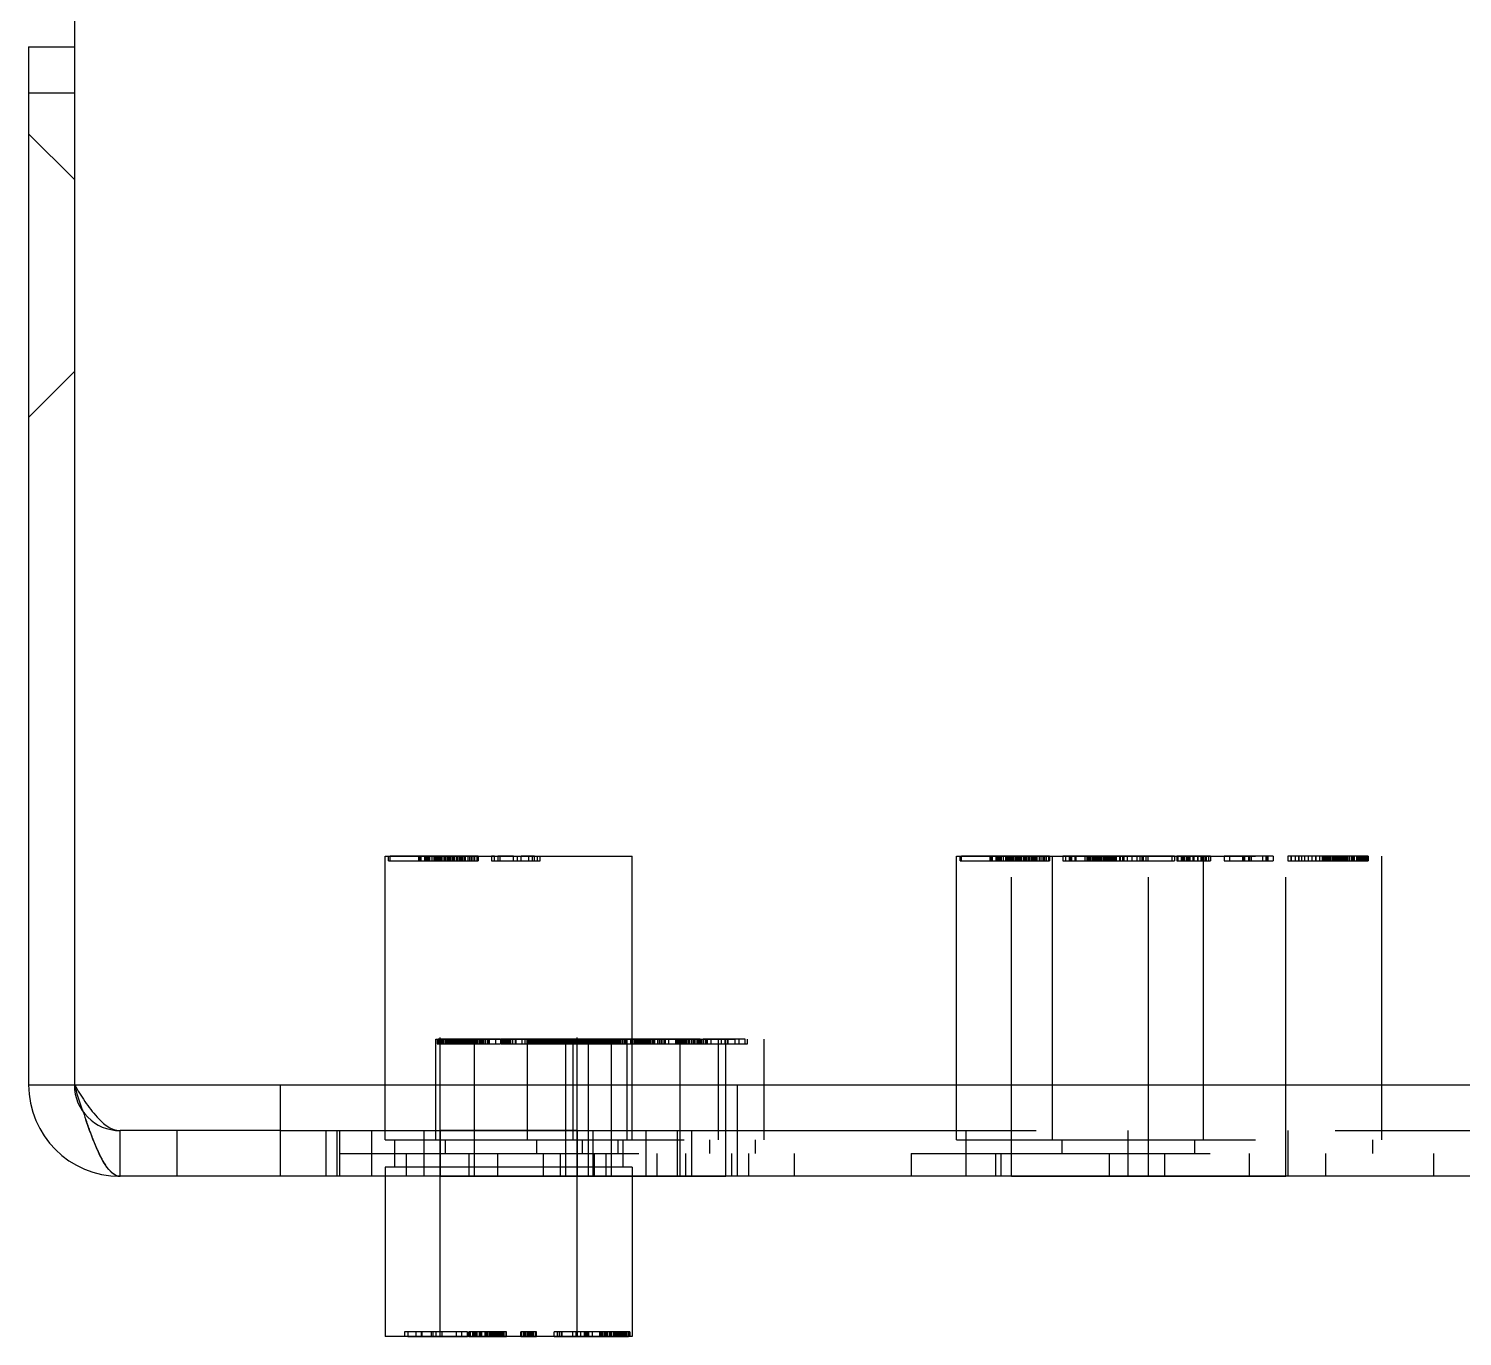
# Model space of a CAD drawing. Header units: millimetres. Extents: x 0 to 1189, y 0 to 841.
# Drawn here: x 159.9 to 191.26, y 636.25 to 664.85 of the extents above; entities that cross this region are included whole.
import ezdxf

# ---------------------------------------------------------------- set-up
doc = ezdxf.new("R2010")
doc.units = ezdxf.units.MM
doc.header["$LTSCALE"] = 65.395
doc.linetypes.add('HIDDEN', pattern=[0.2, 0.1, -0.1])
doc.layers.get('0').update_dxf_attribs({"linetype": 'CONTINUOUS'})
doc.layers.add('02___PRT_ALL_AXES', color=7, linetype='CONTINUOUS')
doc.layers.add('DEFAULT_2', color=8, linetype='HIDDEN')

msp = doc.modelspace()

# ---------------------------------------------------------------- linework, layer by layer
at = {"color": 3, "linetype": 'CONTINUOUS'}
for p, q in [((160.902, 669.749), (160.902, 641.749)), ((159.902, 664.449), (159.902, 641.749)), ((160.902, 641.749), (572.902, 641.749)), ((165.402, 641.749), (165.402, 639.749)), ((175.402, 641.749), (175.402, 639.749)), ((571.902, 639.749), (161.902, 639.749))]:
    msp.add_line(p, q, dxfattribs=at)
at = {"color": 7, "linetype": 'CONTINUOUS'}
for p, q in [((159.902, 664.449), (160.902, 664.449)), ((159.902, 663.449), (160.902, 663.449)), ((159.902, 641.749), (160.902, 641.749)), ((167.702, 640.749), (167.702, 641.749)), ((168.812, 640.749), (168.812, 641.749)), ((171.812, 640.749), (171.812, 641.749)), ((165.402, 640.749), (175.402, 640.749)), ((166.402, 640.749), (166.402, 639.749)), ((167.402, 640.749), (167.402, 639.749)), ((173.402, 640.749), (173.402, 639.749)), ((174.402, 640.749), (174.402, 639.749)), ((167.702, 639.749), (167.702, 636.249)), ((173.102, 639.749), (173.102, 636.249))]:
    msp.add_line(p, q, dxfattribs=at)
at = {"color": 3, "linetype": 'CONTINUOUS'}
for centre, radius, start, end in [((161.902, 641.749), 2, 180, 270), ((179.063, 647.146), 18.941, 198.246, 198.9834)]:
    msp.add_arc(centre, radius, start, end, dxfattribs=at)
msp.add_open_spline([(161.074, 641.215), (161.016, 641.393), (160.959, 641.571), (160.902, 641.749)], degree=3, dxfattribs=at)
for points, knots in [([(161.402, 640.335), (161.381, 640.383), (161.289, 640.597), (161.211, 640.815), (161.152, 640.984)], [0, 0, 0, 0, 0.227638, 1, 1, 1, 1]), ([(161.902, 639.749), (161.805, 639.749), (161.575, 639.95), (161.471, 640.183), (161.402, 640.335)], [0, 0, 0, 0, 0.369036, 1, 1, 1, 1])]:
    msp.add_open_spline(points, degree=3, knots=knots, dxfattribs=at)
at = {"layer": '02___PRT_ALL_AXES', "color": 8, "linetype": 'HIDDEN'}
for p, q in [((167.702, 641.749), (167.702, 646.749)), ((167.702, 646.749), (173.102, 646.749)), ((168.902, 636.249), (168.902, 646.749)), ((171.902, 636.249), (171.902, 646.749)), ((173.102, 640.549), (173.102, 646.749)), ((180.202, 640.549), (180.202, 646.749)), ((180.202, 646.749), (189.502, 646.749)), ((181.402, 639.749), (181.402, 646.749)), ((182.302, 640.549), (182.302, 646.749)), ((184.402, 639.749), (184.402, 646.749)), ((185.602, 640.549), (185.602, 646.749)), ((187.402, 639.749), (187.402, 646.749)), ((189.502, 640.549), (189.502, 646.749)), ((168.812, 641.749), (168.812, 642.749)), ((168.812, 642.749), (175.992, 642.749)), ((169.652, 639.749), (169.652, 642.749)), ((170.812, 640.549), (170.812, 642.749)), ((171.652, 639.749), (171.652, 642.749)), ((171.812, 641.749), (171.812, 642.749)), ((172.152, 639.749), (172.152, 642.749)), ((172.652, 639.749), (172.652, 642.749)), ((172.992, 640.549), (172.992, 642.749)), ((174.152, 639.749), (174.152, 642.749)), ((174.992, 640.549), (174.992, 642.749)), ((175.152, 639.749), (175.152, 642.749)), ((175.992, 640.549), (175.992, 642.749)), ((167.702, 640.549), (167.702, 640.749)), ((168.812, 640.549), (168.812, 640.749)), ((171.902, 640.749), (168.902, 640.749)), ((171.812, 640.549), (171.812, 640.749)), ((167.702, 639.949), (167.702, 639.749)), ((173.102, 639.949), (173.102, 639.749)), ((168.902, 639.749), (175.152, 639.749)), ((181.402, 639.749), (187.402, 639.749))]:
    msp.add_line(p, q, dxfattribs=at)
at = {"layer": '02___PRT_ALL_AXES', "color": 7, "linetype": 'CONTINUOUS'}
for p, q in [((167.702, 640.749), (167.702, 641.749)), ((168.812, 640.749), (168.812, 641.749)), ((171.812, 640.749), (171.812, 641.749)), ((167.702, 639.749), (167.702, 636.249)), ((173.102, 639.749), (173.102, 636.249)), ((173.102, 636.249), (167.702, 636.249))]:
    msp.add_line(p, q, dxfattribs=at)
at = {"layer": 'DEFAULT_2', "color": 8, "linetype": 'HIDDEN'}
for p, q in [((160.902, 661.549), (159.902, 662.549)), ((160.902, 657.349), (159.902, 656.349)), ((167.702, 641.749), (167.702, 646.749)), ((167.777, 646.649), (167.777, 646.749)), ((167.808, 646.649), (167.808, 646.749)), ((169.735, 646.749), (167.808, 646.749)), ((168.429, 646.749), (168.429, 646.649)), ((168.435, 646.749), (168.435, 646.649)), ((168.454, 646.749), (168.454, 646.649)), ((168.478, 646.749), (168.478, 646.649)), ((168.558, 646.749), (168.558, 646.649)), ((168.573, 646.749), (168.573, 646.649)), ((168.576, 646.749), (168.576, 646.649)), ((168.585, 646.749), (168.585, 646.649)), ((168.6, 646.749), (168.6, 646.649)), ((168.602, 646.749), (168.602, 646.649)), ((168.611, 646.749), (168.611, 646.649)), ((168.635, 646.749), (168.635, 646.649)), ((168.644, 646.749), (168.644, 646.649)), ((168.646, 646.749), (168.646, 646.649)), ((168.661, 646.749), (168.661, 646.649)), ((168.67, 646.749), (168.67, 646.649)), ((168.673, 646.749), (168.673, 646.649)), ((168.722, 646.749), (168.722, 646.649)), ((168.768, 646.749), (168.768, 646.649)), ((168.792, 646.749), (168.792, 646.649)), ((168.795, 646.749), (168.795, 646.649)), ((168.798, 646.749), (168.798, 646.649)), ((168.81, 646.749), (168.81, 646.649)), ((168.811, 646.749), (168.811, 646.649)), ((168.817, 646.749), (168.817, 646.649)), ((168.825, 646.749), (168.825, 646.649)), ((168.829, 646.749), (168.829, 646.649)), ((168.854, 646.749), (168.854, 646.649)), ((168.879, 646.749), (168.879, 646.649)), ((168.895, 646.749), (168.895, 646.649)), ((168.899, 646.749), (168.899, 646.649)), ((168.909, 646.749), (168.909, 646.649)), ((168.916, 646.749), (168.916, 646.649)), ((168.934, 646.749), (168.934, 646.649)), ((168.935, 646.649), (168.935, 646.749)), ((168.943, 646.749), (168.943, 646.649)), ((168.984, 646.749), (168.984, 646.649)), ((169.012, 646.749), (169.012, 646.649)), ((169.023, 646.749), (169.023, 646.649)), ((169.054, 646.749), (169.054, 646.649)), ((169.057, 646.749), (169.057, 646.649)), ((169.08, 646.749), (169.08, 646.649)), ((169.088, 646.649), (169.088, 646.749)), ((169.095, 646.749), (169.095, 646.649)), ((169.098, 646.749), (169.098, 646.649)), ((169.102, 646.749), (169.102, 646.649)), ((169.119, 646.749), (169.119, 646.649)), ((169.161, 646.749), (169.161, 646.649)), ((169.164, 646.749), (169.164, 646.649)), ((169.165, 646.749), (169.165, 646.649)), ((169.169, 646.749), (169.169, 646.649)), ((169.175, 646.749), (169.175, 646.649)), ((169.191, 646.749), (169.191, 646.649)), ((169.216, 646.749), (169.216, 646.649)), ((169.219, 646.749), (169.219, 646.649)), ((169.258, 646.749), (169.258, 646.649)), ((169.26, 646.749), (169.26, 646.649)), ((169.26, 646.749), (169.26, 646.649)), ((169.266, 646.749), (169.266, 646.649)), ((169.279, 646.749), (169.279, 646.649)), ((169.288, 646.749), (169.288, 646.649)), ((169.324, 646.749), (169.324, 646.649)), ((169.332, 646.749), (169.332, 646.649)), ((169.333, 646.749), (169.333, 646.649)), ((169.335, 646.749), (169.335, 646.649)), ((169.364, 646.749), (169.364, 646.649)), ((169.372, 646.749), (169.372, 646.649)), ((169.402, 646.749), (169.402, 646.649)), ((169.436, 646.749), (169.436, 646.649)), ((169.453, 646.749), (169.453, 646.649)), ((169.507, 646.749), (169.507, 646.649)), ((169.508, 646.749), (169.508, 646.649)), ((169.544, 646.749), (169.544, 646.649)), ((169.585, 646.749), (169.585, 646.649)), ((169.617, 646.749), (169.617, 646.649)), ((169.62, 646.749), (169.62, 646.649)), ((169.658, 646.749), (169.658, 646.649)), ((169.708, 646.749), (169.708, 646.649)), ((169.709, 646.749), (169.709, 646.649)), ((169.735, 646.749), (169.735, 646.649)), ((170.025, 646.749), (170.025, 646.649)), ((170.093, 646.749), (170.025, 646.749)), ((170.093, 646.649), (170.093, 646.749)), ((170.165, 646.749), (170.165, 646.649)), ((170.511, 646.749), (170.165, 646.749)), ((170.212, 646.749), (170.212, 646.649)), ((170.219, 646.649), (170.219, 646.749)), ((170.511, 646.649), (170.511, 646.749)), ((170.587, 646.749), (170.587, 646.649)), ((170.678, 646.649), (170.678, 646.749)), ((170.967, 646.749), (170.678, 646.749)), ((170.835, 646.749), (170.835, 646.649)), ((170.913, 646.749), (170.913, 646.649)), ((170.967, 646.649), (170.967, 646.749)), ((171.022, 646.749), (171.022, 646.649)), ((171.09, 646.649), (171.09, 646.749)), ((173.102, 640.549), (173.102, 646.749)), ((180.202, 640.549), (180.202, 646.749)), ((180.277, 646.649), (180.277, 646.749)), ((180.308, 646.649), (180.308, 646.749)), ((182.235, 646.749), (180.308, 646.749)), ((180.929, 646.749), (180.929, 646.649)), ((180.935, 646.749), (180.935, 646.649)), ((180.954, 646.749), (180.954, 646.649)), ((180.978, 646.749), (180.978, 646.649)), ((181.058, 646.749), (181.058, 646.649)), ((181.073, 646.749), (181.073, 646.649)), ((181.076, 646.749), (181.076, 646.649)), ((181.085, 646.749), (181.085, 646.649)), ((181.1, 646.749), (181.1, 646.649)), ((181.102, 646.749), (181.102, 646.649)), ((181.111, 646.749), (181.111, 646.649)), ((181.135, 646.749), (181.135, 646.649)), ((181.144, 646.749), (181.144, 646.649)), ((181.146, 646.749), (181.146, 646.649)), ((181.161, 646.749), (181.161, 646.649)), ((181.17, 646.749), (181.17, 646.649)), ((181.173, 646.749), (181.173, 646.649)), ((181.222, 646.749), (181.222, 646.649)), ((181.268, 646.749), (181.268, 646.649)), ((181.292, 646.749), (181.292, 646.649)), ((181.295, 646.749), (181.295, 646.649)), ((181.298, 646.749), (181.298, 646.649)), ((181.31, 646.749), (181.31, 646.649)), ((181.311, 646.749), (181.311, 646.649)), ((181.317, 646.749), (181.317, 646.649)), ((181.325, 646.749), (181.325, 646.649)), ((181.329, 646.749), (181.329, 646.649)), ((181.354, 646.749), (181.354, 646.649)), ((181.379, 646.749), (181.379, 646.649)), ((181.395, 646.749), (181.395, 646.649)), ((181.399, 646.749), (181.399, 646.649)), ((181.409, 646.749), (181.409, 646.649)), ((181.416, 646.749), (181.416, 646.649)), ((181.434, 646.749), (181.434, 646.649)), ((181.435, 646.649), (181.435, 646.749)), ((181.443, 646.749), (181.443, 646.649)), ((181.484, 646.749), (181.484, 646.649)), ((181.512, 646.749), (181.512, 646.649)), ((181.523, 646.749), (181.523, 646.649)), ((181.554, 646.749), (181.554, 646.649)), ((181.557, 646.749), (181.557, 646.649)), ((181.58, 646.749), (181.58, 646.649)), ((181.588, 646.649), (181.588, 646.749)), ((181.595, 646.749), (181.595, 646.649)), ((181.598, 646.749), (181.598, 646.649)), ((181.602, 646.749), (181.602, 646.649)), ((181.619, 646.749), (181.619, 646.649)), ((181.661, 646.749), (181.661, 646.649)), ((181.664, 646.749), (181.664, 646.649)), ((181.665, 646.749), (181.665, 646.649)), ((181.669, 646.749), (181.669, 646.649)), ((181.675, 646.749), (181.675, 646.649)), ((181.691, 646.749), (181.691, 646.649)), ((181.716, 646.749), (181.716, 646.649)), ((181.719, 646.749), (181.719, 646.649)), ((181.758, 646.749), (181.758, 646.649)), ((181.76, 646.749), (181.76, 646.649)), ((181.76, 646.749), (181.76, 646.649)), ((181.766, 646.749), (181.766, 646.649)), ((181.779, 646.749), (181.779, 646.649)), ((181.788, 646.749), (181.788, 646.649)), ((181.824, 646.749), (181.824, 646.649)), ((181.832, 646.749), (181.832, 646.649)), ((181.833, 646.749), (181.833, 646.649)), ((181.835, 646.749), (181.835, 646.649)), ((181.864, 646.749), (181.864, 646.649)), ((181.872, 646.749), (181.872, 646.649)), ((181.902, 646.749), (181.902, 646.649)), ((181.936, 646.749), (181.936, 646.649)), ((181.953, 646.749), (181.953, 646.649)), ((182.007, 646.749), (182.007, 646.649)), ((182.008, 646.749), (182.008, 646.649)), ((182.044, 646.749), (182.044, 646.649)), ((182.085, 646.749), (182.085, 646.649)), ((182.117, 646.749), (182.117, 646.649)), ((182.12, 646.749), (182.12, 646.649)), ((182.158, 646.749), (182.158, 646.649)), ((182.208, 646.749), (182.208, 646.649)), ((182.209, 646.749), (182.209, 646.649)), ((182.235, 646.749), (182.235, 646.649)), ((182.302, 640.549), (182.302, 646.749)), ((182.525, 646.749), (182.525, 646.649)), ((184.967, 646.749), (182.525, 646.749)), ((182.585, 646.749), (182.585, 646.649)), ((182.593, 646.649), (182.593, 646.749)), ((182.665, 646.749), (182.665, 646.649)), ((182.69, 646.749), (182.69, 646.649)), ((182.707, 646.749), (182.707, 646.649)), ((182.712, 646.749), (182.712, 646.649)), ((182.719, 646.649), (182.719, 646.749)), ((182.785, 646.749), (182.785, 646.649)), ((182.812, 646.749), (182.812, 646.649)), ((183.011, 646.649), (183.011, 646.749)), ((183.046, 646.749), (183.046, 646.649)), ((183.056, 646.749), (183.056, 646.649)), ((183.072, 646.749), (183.072, 646.649)), ((183.087, 646.749), (183.087, 646.649)), ((183.096, 646.749), (183.096, 646.649)), ((183.12, 646.749), (183.12, 646.649)), ((183.162, 646.749), (183.162, 646.649)), ((183.175, 646.749), (183.175, 646.649)), ((183.176, 646.749), (183.176, 646.649)), ((183.178, 646.649), (183.178, 646.749)), ((183.198, 646.749), (183.198, 646.649)), ((183.203, 646.749), (183.203, 646.649)), ((183.207, 646.749), (183.207, 646.649)), ((183.218, 646.749), (183.218, 646.649)), ((183.242, 646.749), (183.242, 646.649)), ((183.266, 646.749), (183.266, 646.649)), ((183.299, 646.749), (183.299, 646.649)), ((183.319, 646.749), (183.319, 646.649)), ((183.335, 646.749), (183.335, 646.649)), ((183.341, 646.749), (183.341, 646.649)), ((183.361, 646.749), (183.361, 646.649)), ((183.37, 646.749), (183.37, 646.649)), ((183.408, 646.749), (183.408, 646.649)), ((183.413, 646.749), (183.413, 646.649)), ((183.428, 646.749), (183.428, 646.649)), ((183.431, 646.749), (183.431, 646.649)), ((183.442, 646.749), (183.442, 646.649)), ((183.459, 646.749), (183.459, 646.649)), ((183.465, 646.749), (183.465, 646.649)), ((183.467, 646.649), (183.467, 646.749)), ((183.483, 646.749), (183.483, 646.649)), ((183.499, 646.749), (183.499, 646.649)), ((183.521, 646.749), (183.521, 646.649)), ((183.522, 646.749), (183.522, 646.649)), ((183.526, 646.749), (183.526, 646.649)), ((183.53, 646.749), (183.53, 646.649)), ((183.533, 646.749), (183.533, 646.649)), ((183.534, 646.749), (183.534, 646.649)), ((183.54, 646.749), (183.54, 646.649)), ((183.565, 646.749), (183.565, 646.649)), ((183.581, 646.749), (183.581, 646.649)), ((183.59, 646.649), (183.59, 646.749)), ((183.61, 646.749), (183.61, 646.649)), ((183.616, 646.749), (183.616, 646.649)), ((183.623, 646.749), (183.623, 646.649)), ((183.636, 646.749), (183.636, 646.649)), ((183.639, 646.749), (183.639, 646.649)), ((183.659, 646.749), (183.659, 646.649)), ((183.692, 646.749), (183.692, 646.649)), ((183.762, 646.749), (183.762, 646.649)), ((183.776, 646.749), (183.776, 646.649)), ((183.826, 646.749), (183.826, 646.649)), ((183.857, 646.749), (183.857, 646.649)), ((183.932, 646.749), (183.932, 646.649)), ((184.031, 646.749), (184.031, 646.649)), ((184.144, 646.749), (184.144, 646.649)), ((184.206, 646.749), (184.206, 646.649)), ((184.249, 646.749), (184.249, 646.649)), ((184.28, 646.749), (184.28, 646.649)), ((184.338, 646.749), (184.338, 646.649)), ((184.385, 646.749), (184.385, 646.649)), ((184.91, 646.749), (184.91, 646.649)), ((184.967, 646.749), (184.967, 646.649)), ((185.015, 646.749), (185.015, 646.649)), ((185.754, 646.749), (185.015, 646.749)), ((185.017, 646.749), (185.017, 646.649)), ((185.043, 646.749), (185.043, 646.649)), ((185.11, 646.749), (185.11, 646.649)), ((185.131, 646.749), (185.131, 646.649)), ((185.138, 646.749), (185.138, 646.649)), ((185.144, 646.749), (185.144, 646.649)), ((185.174, 646.749), (185.174, 646.649)), ((185.185, 646.749), (185.185, 646.649)), ((185.228, 646.749), (185.228, 646.649)), ((185.254, 646.749), (185.254, 646.649)), ((185.284, 646.749), (185.284, 646.649)), ((185.306, 646.749), (185.306, 646.649)), ((185.366, 646.749), (185.366, 646.649)), ((185.388, 646.749), (185.388, 646.649)), ((185.472, 646.749), (185.472, 646.649)), ((185.474, 646.749), (185.474, 646.649)), ((185.543, 646.749), (185.543, 646.649)), ((185.562, 646.749), (185.562, 646.649)), ((185.595, 646.749), (185.595, 646.649)), ((185.602, 640.549), (185.602, 646.749)), ((185.631, 646.749), (185.631, 646.649)), ((185.659, 646.749), (185.659, 646.649)), ((185.714, 646.749), (185.714, 646.649)), ((185.754, 646.749), (185.754, 646.649)), ((186.05, 646.749), (186.05, 646.649)), ((187.125, 646.749), (186.05, 646.749)), ((186.171, 646.749), (186.171, 646.649)), ((186.451, 646.749), (186.451, 646.649)), ((186.484, 646.749), (186.484, 646.649)), ((186.5, 646.749), (186.5, 646.649)), ((186.584, 646.749), (186.584, 646.649)), ((186.611, 646.749), (186.611, 646.649)), ((186.644, 646.749), (186.644, 646.649)), ((186.892, 646.749), (186.892, 646.649)), ((186.965, 646.749), (186.965, 646.649)), ((186.981, 646.749), (186.981, 646.649)), ((187.012, 646.749), (187.012, 646.649)), ((187.125, 646.749), (187.125, 646.649)), ((187.449, 646.749), (187.449, 646.649)), ((189.203, 646.749), (187.449, 646.749)), ((187.511, 646.749), (187.511, 646.649)), ((187.52, 646.749), (187.52, 646.649)), ((187.606, 646.749), (187.606, 646.649)), ((187.68, 646.749), (187.68, 646.649)), ((187.686, 646.749), (187.686, 646.649)), ((187.748, 646.749), (187.748, 646.649)), ((187.813, 646.749), (187.813, 646.649)), ((187.888, 646.749), (187.888, 646.649)), ((187.969, 646.749), (187.969, 646.649)), ((188.054, 646.749), (188.054, 646.649)), ((188.058, 646.749), (188.058, 646.649)), ((188.137, 646.749), (188.137, 646.649)), ((188.199, 646.749), (188.199, 646.649)), ((188.201, 646.749), (188.201, 646.649)), ((188.211, 646.749), (188.211, 646.649)), ((188.214, 646.749), (188.214, 646.649)), ((188.229, 646.749), (188.229, 646.649)), ((188.253, 646.749), (188.253, 646.649)), ((188.275, 646.749), (188.275, 646.649)), ((188.304, 646.749), (188.304, 646.649)), ((188.308, 646.749), (188.308, 646.649)), ((188.321, 646.749), (188.321, 646.649)), ((188.334, 646.749), (188.334, 646.649)), ((188.334, 646.749), (188.334, 646.649)), ((188.341, 646.749), (188.341, 646.649)), ((188.345, 646.749), (188.345, 646.649)), ((188.355, 646.749), (188.355, 646.649)), ((188.357, 646.749), (188.357, 646.649)), ((188.358, 646.749), (188.358, 646.649)), ((188.361, 646.749), (188.361, 646.649)), ((188.363, 646.749), (188.363, 646.649)), ((188.379, 646.749), (188.379, 646.649)), ((188.418, 646.749), (188.418, 646.649)), ((188.423, 646.749), (188.423, 646.649)), ((188.431, 646.749), (188.431, 646.649)), ((188.445, 646.749), (188.445, 646.649)), ((188.449, 646.749), (188.449, 646.649)), ((188.458, 646.749), (188.458, 646.649)), ((188.461, 646.749), (188.461, 646.649)), ((188.465, 646.749), (188.465, 646.649)), ((188.481, 646.749), (188.481, 646.649)), ((188.495, 646.749), (188.495, 646.649)), ((188.521, 646.749), (188.521, 646.649)), ((188.535, 646.749), (188.535, 646.649)), ((188.547, 646.749), (188.547, 646.649)), ((188.552, 646.749), (188.552, 646.649)), ((188.561, 646.749), (188.561, 646.649)), ((188.571, 646.749), (188.571, 646.649)), ((188.575, 646.749), (188.575, 646.649)), ((188.597, 646.749), (188.597, 646.649)), ((188.597, 646.749), (188.597, 646.649)), ((188.612, 646.749), (188.612, 646.649)), ((188.624, 646.749), (188.624, 646.649)), ((188.645, 646.749), (188.645, 646.649)), ((188.646, 646.749), (188.646, 646.649)), ((188.648, 646.749), (188.648, 646.649)), ((188.68, 646.749), (188.68, 646.649)), ((188.698, 646.749), (188.698, 646.649)), ((188.7, 646.749), (188.7, 646.649)), ((188.711, 646.749), (188.711, 646.649)), ((188.715, 646.749), (188.715, 646.649)), ((188.718, 646.749), (188.718, 646.649)), ((188.73, 646.749), (188.73, 646.649)), ((188.731, 646.749), (188.731, 646.649)), ((188.733, 646.749), (188.733, 646.649)), ((188.745, 646.749), (188.745, 646.649)), ((188.78, 646.749), (188.78, 646.649)), ((188.781, 646.749), (188.781, 646.649)), ((188.785, 646.749), (188.785, 646.649)), ((188.832, 646.749), (188.832, 646.649)), ((188.864, 646.749), (188.864, 646.649)), ((188.868, 646.749), (188.868, 646.649)), ((188.897, 646.749), (188.897, 646.649)), ((188.949, 646.749), (188.949, 646.649)), ((188.953, 646.749), (188.953, 646.649)), ((188.963, 646.749), (188.963, 646.649)), ((188.977, 646.749), (188.977, 646.649)), ((188.982, 646.749), (188.982, 646.649)), ((188.997, 646.749), (188.997, 646.649)), ((189.013, 646.749), (189.013, 646.649)), ((189.019, 646.749), (189.019, 646.649)), ((189.041, 646.749), (189.041, 646.649)), ((189.044, 646.749), (189.044, 646.649)), ((189.059, 646.749), (189.059, 646.649)), ((189.064, 646.749), (189.064, 646.649)), ((189.079, 646.749), (189.079, 646.649)), ((189.079, 646.749), (189.079, 646.649)), ((189.09, 646.749), (189.09, 646.649)), ((189.095, 646.749), (189.095, 646.649)), ((189.106, 646.749), (189.106, 646.649)), ((189.124, 646.749), (189.124, 646.649)), ((189.129, 646.749), (189.129, 646.649)), ((189.146, 646.749), (189.146, 646.649)), ((189.17, 646.749), (189.17, 646.649)), ((189.185, 646.749), (189.185, 646.649)), ((189.195, 646.749), (189.195, 646.649)), ((189.203, 646.749), (189.203, 646.649)), ((189.502, 640.549), (189.502, 646.749)), ((167.777, 646.649), (169.735, 646.649)), ((170.025, 646.649), (171.09, 646.649)), ((180.277, 646.649), (182.235, 646.649)), ((182.525, 646.649), (184.967, 646.649)), ((185.015, 646.649), (185.754, 646.649)), ((186.05, 646.649), (187.125, 646.649)), ((187.449, 646.649), (189.203, 646.649)), ((168.812, 641.749), (168.812, 642.749)), ((168.839, 642.749), (168.839, 642.649)), ((168.839, 642.649), (170.22, 642.649)), ((168.842, 642.749), (168.842, 642.649)), ((168.86, 642.749), (168.86, 642.649)), ((168.862, 642.649), (168.862, 642.749)), ((170.22, 642.749), (168.862, 642.749)), ((168.881, 642.749), (168.881, 642.649)), ((168.886, 642.749), (168.886, 642.649)), ((168.914, 642.749), (168.914, 642.649)), ((168.915, 642.749), (168.915, 642.649)), ((168.92, 642.749), (168.92, 642.649)), ((168.924, 642.749), (168.924, 642.649)), ((168.926, 642.749), (168.926, 642.649)), ((168.931, 642.749), (168.931, 642.649)), ((168.948, 642.749), (168.948, 642.649)), ((168.959, 642.749), (168.959, 642.649)), ((168.961, 642.749), (168.961, 642.649)), ((168.964, 642.749), (168.964, 642.649)), ((168.975, 642.749), (168.975, 642.649)), ((168.979, 642.749), (168.979, 642.649)), ((169.013, 642.749), (169.013, 642.649)), ((169.014, 642.749), (169.014, 642.649)), ((169.02, 642.749), (169.02, 642.649)), ((169.033, 642.749), (169.033, 642.649)), ((169.046, 642.749), (169.046, 642.649)), ((169.06, 642.749), (169.06, 642.649)), ((169.081, 642.749), (169.081, 642.649)), ((169.097, 642.749), (169.097, 642.649)), ((169.13, 642.749), (169.13, 642.649)), ((169.135, 642.749), (169.135, 642.649)), ((169.166, 642.749), (169.166, 642.649)), ((169.173, 642.749), (169.173, 642.649)), ((169.177, 642.749), (169.177, 642.649)), ((169.206, 642.749), (169.206, 642.649)), ((169.224, 642.749), (169.224, 642.649)), ((169.235, 642.749), (169.235, 642.649)), ((169.237, 642.749), (169.237, 642.649)), ((169.244, 642.749), (169.244, 642.649)), ((169.261, 642.749), (169.261, 642.649)), ((169.277, 642.749), (169.277, 642.649)), ((169.282, 642.749), (169.282, 642.649)), ((169.288, 642.749), (169.288, 642.649)), ((169.3, 642.749), (169.3, 642.649)), ((169.302, 642.749), (169.302, 642.649)), ((169.314, 642.749), (169.314, 642.649)), ((169.329, 642.749), (169.329, 642.649)), ((169.343, 642.749), (169.343, 642.649)), ((169.365, 642.749), (169.365, 642.649)), ((169.378, 642.749), (169.378, 642.649)), ((169.385, 642.749), (169.385, 642.649)), ((169.391, 642.749), (169.391, 642.649)), ((169.392, 642.749), (169.392, 642.649)), ((169.403, 642.749), (169.403, 642.649)), ((169.409, 642.749), (169.409, 642.649)), ((169.418, 642.749), (169.418, 642.649)), ((169.423, 642.749), (169.423, 642.649)), ((169.429, 642.749), (169.429, 642.649)), ((169.43, 642.749), (169.43, 642.649)), ((169.436, 642.749), (169.436, 642.649)), ((169.444, 642.749), (169.444, 642.649)), ((169.447, 642.749), (169.447, 642.649)), ((169.457, 642.749), (169.457, 642.649)), ((169.458, 642.749), (169.458, 642.649)), ((169.46, 642.749), (169.46, 642.649)), ((169.464, 642.749), (169.464, 642.649)), ((169.468, 642.749), (169.468, 642.649)), ((169.469, 642.749), (169.469, 642.649)), ((169.478, 642.749), (169.478, 642.649)), ((169.492, 642.749), (169.492, 642.649)), ((169.493, 642.749), (169.493, 642.649)), ((169.5, 642.749), (169.5, 642.649)), ((169.519, 642.749), (169.519, 642.649)), ((169.526, 642.749), (169.526, 642.649)), ((169.531, 642.749), (169.531, 642.649)), ((169.534, 642.749), (169.534, 642.649)), ((169.534, 642.749), (169.534, 642.649)), ((169.536, 642.749), (169.536, 642.649)), ((169.537, 642.649), (169.537, 642.749)), ((169.539, 642.749), (169.539, 642.649)), ((169.54, 642.749), (169.54, 642.649)), ((169.542, 642.749), (169.542, 642.649)), ((169.544, 642.749), (169.544, 642.649)), ((169.545, 642.749), (169.545, 642.649)), ((169.551, 642.749), (169.551, 642.649)), ((169.559, 642.749), (169.559, 642.649)), ((169.578, 642.749), (169.578, 642.649)), ((169.586, 642.749), (169.586, 642.649)), ((169.601, 642.749), (169.601, 642.649)), ((169.609, 642.649), (169.609, 642.749)), ((169.618, 642.749), (169.618, 642.649)), ((169.654, 642.749), (169.654, 642.649)), ((169.669, 642.749), (169.669, 642.649)), ((169.672, 642.749), (169.672, 642.649)), ((169.673, 642.749), (169.673, 642.649)), ((169.708, 642.749), (169.708, 642.649)), ((169.721, 642.749), (169.721, 642.649)), ((169.757, 642.749), (169.757, 642.649)), ((169.757, 642.749), (169.757, 642.649)), ((169.761, 642.749), (169.761, 642.649)), ((169.776, 642.749), (169.776, 642.649)), ((169.791, 642.749), (169.791, 642.649)), ((169.821, 642.749), (169.821, 642.649)), ((169.823, 642.749), (169.823, 642.649)), ((169.828, 642.749), (169.828, 642.649)), ((169.838, 642.749), (169.838, 642.649)), ((169.843, 642.749), (169.843, 642.649)), ((169.879, 642.749), (169.879, 642.649)), ((169.889, 642.749), (169.889, 642.649)), ((169.891, 642.749), (169.891, 642.649)), ((169.895, 642.749), (169.895, 642.649)), ((169.937, 642.749), (169.937, 642.649)), ((169.965, 642.749), (169.965, 642.649)), ((169.974, 642.749), (169.974, 642.649)), ((170.117, 642.749), (170.117, 642.649)), ((170.22, 642.749), (170.22, 642.649)), ((170.235, 642.749), (170.235, 642.649)), ((174.591, 642.749), (170.235, 642.749)), ((170.235, 642.649), (175.625, 642.649)), ((170.236, 642.749), (170.236, 642.649)), ((170.252, 642.749), (170.252, 642.649)), ((170.282, 642.749), (170.282, 642.649)), ((170.297, 642.749), (170.297, 642.649)), ((170.312, 642.749), (170.312, 642.649)), ((170.322, 642.749), (170.322, 642.649)), ((170.324, 642.749), (170.324, 642.649)), ((170.343, 642.749), (170.343, 642.649)), ((170.347, 642.749), (170.347, 642.649)), ((170.353, 642.749), (170.353, 642.649)), ((170.368, 642.749), (170.368, 642.649)), ((170.38, 642.749), (170.38, 642.649)), ((170.394, 642.749), (170.394, 642.649)), ((170.411, 642.649), (170.411, 642.749)), ((170.422, 642.749), (170.422, 642.649)), ((170.432, 642.749), (170.432, 642.649)), ((170.434, 642.749), (170.434, 642.649)), ((170.481, 642.749), (170.481, 642.649)), ((170.485, 642.749), (170.485, 642.649)), ((170.541, 642.749), (170.541, 642.649)), ((170.56, 642.749), (170.56, 642.649)), ((170.691, 642.749), (170.691, 642.649)), ((170.763, 642.649), (170.763, 642.749)), ((170.798, 642.749), (170.798, 642.649)), ((170.812, 640.549), (170.812, 642.749)), ((170.839, 642.749), (170.839, 642.649)), ((170.842, 642.749), (170.842, 642.649)), ((170.86, 642.749), (170.86, 642.649)), ((170.862, 642.649), (170.862, 642.749)), ((170.881, 642.749), (170.881, 642.649)), ((170.886, 642.749), (170.886, 642.649)), ((170.902, 642.749), (170.902, 642.649)), ((170.914, 642.749), (170.914, 642.649)), ((170.915, 642.749), (170.915, 642.649)), ((170.92, 642.749), (170.92, 642.649)), ((170.924, 642.749), (170.924, 642.649)), ((170.926, 642.749), (170.926, 642.649)), ((170.931, 642.749), (170.931, 642.649)), ((170.948, 642.749), (170.948, 642.649)), ((170.959, 642.749), (170.959, 642.649)), ((170.961, 642.749), (170.961, 642.649)), ((170.964, 642.749), (170.964, 642.649)), ((170.975, 642.749), (170.975, 642.649)), ((170.979, 642.749), (170.979, 642.649)), ((171.013, 642.749), (171.013, 642.649)), ((171.014, 642.749), (171.014, 642.649)), ((171.02, 642.749), (171.02, 642.649)), ((171.033, 642.749), (171.033, 642.649)), ((171.046, 642.749), (171.046, 642.649)), ((171.06, 642.749), (171.06, 642.649)), ((171.07, 642.749), (171.07, 642.649)), ((171.073, 642.749), (171.073, 642.649)), ((171.081, 642.749), (171.081, 642.649)), ((171.097, 642.749), (171.097, 642.649)), ((171.11, 642.749), (171.11, 642.649)), ((171.111, 642.749), (171.111, 642.649)), ((171.13, 642.749), (171.13, 642.649)), ((171.135, 642.749), (171.135, 642.649)), ((171.151, 642.749), (171.151, 642.649)), ((171.157, 642.749), (171.157, 642.649)), ((171.158, 642.749), (171.158, 642.649)), ((171.165, 642.749), (171.165, 642.649)), ((171.166, 642.749), (171.166, 642.649)), ((171.173, 642.749), (171.173, 642.649)), ((171.173, 642.749), (171.173, 642.649)), ((171.177, 642.749), (171.177, 642.649)), ((171.198, 642.749), (171.198, 642.649)), ((171.206, 642.749), (171.206, 642.649)), ((171.207, 642.749), (171.207, 642.649)), ((171.209, 642.749), (171.209, 642.649)), ((171.214, 642.649), (171.214, 642.749)), ((171.224, 642.749), (171.224, 642.649)), ((171.235, 642.749), (171.235, 642.649)), ((171.237, 642.749), (171.237, 642.649)), ((171.239, 642.749), (171.239, 642.649)), ((171.244, 642.749), (171.244, 642.649)), ((171.261, 642.749), (171.261, 642.649)), ((171.273, 642.749), (171.273, 642.649)), ((171.277, 642.749), (171.277, 642.649)), ((171.282, 642.749), (171.282, 642.649)), ((171.288, 642.749), (171.288, 642.649)), ((171.295, 642.749), (171.295, 642.649)), ((171.3, 642.749), (171.3, 642.649)), ((171.302, 642.749), (171.302, 642.649)), ((171.314, 642.749), (171.314, 642.649)), ((171.329, 642.749), (171.329, 642.649)), ((171.329, 642.749), (171.329, 642.649)), ((171.343, 642.749), (171.343, 642.649)), ((171.365, 642.749), (171.365, 642.649)), ((171.378, 642.749), (171.378, 642.649)), ((171.385, 642.749), (171.385, 642.649)), ((171.391, 642.749), (171.391, 642.649)), ((171.392, 642.749), (171.392, 642.649)), ((171.397, 642.749), (171.397, 642.649)), ((171.403, 642.749), (171.403, 642.649)), ((171.409, 642.749), (171.409, 642.649)), ((171.418, 642.749), (171.418, 642.649)), ((171.423, 642.749), (171.423, 642.649)), ((171.429, 642.749), (171.429, 642.649)), ((171.43, 642.749), (171.43, 642.649)), ((171.436, 642.749), (171.436, 642.649)), ((171.444, 642.749), (171.444, 642.649)), ((171.447, 642.749), (171.447, 642.649)), ((171.453, 642.749), (171.453, 642.649)), ((171.457, 642.749), (171.457, 642.649)), ((171.458, 642.749), (171.458, 642.649)), ((171.46, 642.749), (171.46, 642.649)), ((171.461, 642.749), (171.461, 642.649)), ((171.464, 642.749), (171.464, 642.649)), ((171.468, 642.749), (171.468, 642.649)), ((171.469, 642.749), (171.469, 642.649)), ((171.478, 642.749), (171.478, 642.649)), ((171.492, 642.749), (171.492, 642.649)), ((171.493, 642.749), (171.493, 642.649)), ((171.494, 642.749), (171.494, 642.649)), ((171.5, 642.749), (171.5, 642.649)), ((171.519, 642.749), (171.519, 642.649)), ((171.526, 642.749), (171.526, 642.649)), ((171.531, 642.749), (171.531, 642.649)), ((171.534, 642.749), (171.534, 642.649)), ((171.534, 642.749), (171.534, 642.649)), ((171.534, 642.749), (171.534, 642.649)), ((171.536, 642.749), (171.536, 642.649)), ((171.537, 642.649), (171.537, 642.749)), ((171.539, 642.749), (171.539, 642.649)), ((171.54, 642.749), (171.54, 642.649)), ((171.542, 642.749), (171.542, 642.649)), ((171.544, 642.749), (171.544, 642.649)), ((171.545, 642.749), (171.545, 642.649)), ((171.551, 642.749), (171.551, 642.649)), ((171.559, 642.749), (171.559, 642.649)), ((171.564, 642.749), (171.564, 642.649)), ((171.578, 642.749), (171.578, 642.649)), ((171.586, 642.749), (171.586, 642.649)), ((171.591, 642.749), (171.591, 642.649)), ((171.601, 642.749), (171.601, 642.649)), ((171.609, 642.649), (171.609, 642.749)), ((171.618, 642.749), (171.618, 642.649)), ((171.654, 642.749), (171.654, 642.649)), ((171.656, 642.749), (171.656, 642.649)), ((171.669, 642.749), (171.669, 642.649)), ((171.672, 642.749), (171.672, 642.649)), ((171.673, 642.749), (171.673, 642.649)), ((171.704, 642.749), (171.704, 642.649)), ((171.708, 642.749), (171.708, 642.649)), ((171.719, 642.649), (171.719, 642.749)), ((171.721, 642.749), (171.721, 642.649)), ((171.747, 642.749), (171.747, 642.649)), ((171.757, 642.749), (171.757, 642.649)), ((171.757, 642.749), (171.757, 642.649)), ((171.761, 642.749), (171.761, 642.649)), ((171.776, 642.749), (171.776, 642.649)), ((171.791, 642.749), (171.791, 642.649)), ((171.812, 641.749), (171.812, 642.749)), ((171.821, 642.749), (171.821, 642.649)), ((171.823, 642.749), (171.823, 642.649)), ((171.824, 642.749), (171.824, 642.649)), ((171.828, 642.749), (171.828, 642.649)), ((171.838, 642.749), (171.838, 642.649)), ((171.839, 642.749), (171.839, 642.649)), ((171.842, 642.749), (171.842, 642.649)), ((171.843, 642.749), (171.843, 642.649)), ((171.86, 642.749), (171.86, 642.649)), ((171.862, 642.649), (171.862, 642.749)), ((171.879, 642.749), (171.879, 642.649)), ((171.881, 642.749), (171.881, 642.649)), ((171.886, 642.749), (171.886, 642.649)), ((171.889, 642.749), (171.889, 642.649)), ((171.891, 642.749), (171.891, 642.649)), ((171.895, 642.749), (171.895, 642.649)), ((171.914, 642.749), (171.914, 642.649)), ((171.915, 642.749), (171.915, 642.649)), ((171.92, 642.749), (171.92, 642.649)), ((171.924, 642.749), (171.924, 642.649)), ((171.926, 642.749), (171.926, 642.649)), ((171.931, 642.749), (171.931, 642.649)), ((171.937, 642.749), (171.937, 642.649)), ((171.948, 642.749), (171.948, 642.649)), ((171.959, 642.749), (171.959, 642.649)), ((171.961, 642.749), (171.961, 642.649)), ((171.964, 642.749), (171.964, 642.649)), ((171.965, 642.749), (171.965, 642.649)), ((171.974, 642.749), (171.974, 642.649)), ((171.975, 642.749), (171.975, 642.649)), ((171.979, 642.749), (171.979, 642.649)), ((172.013, 642.749), (172.013, 642.649)), ((172.014, 642.749), (172.014, 642.649)), ((172.02, 642.749), (172.02, 642.649)), ((172.033, 642.749), (172.033, 642.649)), ((172.046, 642.749), (172.046, 642.649)), ((172.052, 642.749), (172.052, 642.649)), ((172.06, 642.749), (172.06, 642.649)), ((172.081, 642.749), (172.081, 642.649)), ((172.097, 642.749), (172.097, 642.649)), ((172.117, 642.749), (172.117, 642.649)), ((172.13, 642.749), (172.13, 642.649)), ((172.135, 642.749), (172.135, 642.649)), ((172.137, 642.649), (172.137, 642.749)), ((172.143, 642.749), (172.143, 642.649)), ((172.166, 642.749), (172.166, 642.649)), ((172.173, 642.749), (172.173, 642.649)), ((172.177, 642.749), (172.177, 642.649)), ((172.189, 642.749), (172.189, 642.649)), ((172.206, 642.749), (172.206, 642.649)), ((172.207, 642.649), (172.207, 642.749)), ((172.22, 642.749), (172.22, 642.649)), ((172.224, 642.749), (172.224, 642.649)), ((172.235, 642.749), (172.235, 642.649)), ((172.236, 642.749), (172.236, 642.649)), ((172.237, 642.749), (172.237, 642.649)), ((172.244, 642.749), (172.244, 642.649)), ((172.252, 642.749), (172.252, 642.649)), ((172.261, 642.749), (172.261, 642.649)), ((172.277, 642.749), (172.277, 642.649)), ((172.282, 642.749), (172.282, 642.649)), ((172.288, 642.749), (172.288, 642.649)), ((172.297, 642.749), (172.297, 642.649)), ((172.3, 642.749), (172.3, 642.649)), ((172.302, 642.749), (172.302, 642.649)), ((172.312, 642.749), (172.312, 642.649)), ((172.314, 642.749), (172.314, 642.649)), ((172.322, 642.749), (172.322, 642.649)), ((172.324, 642.749), (172.324, 642.649)), ((172.329, 642.749), (172.329, 642.649)), ((172.343, 642.749), (172.343, 642.649)), ((172.343, 642.749), (172.343, 642.649)), ((172.347, 642.749), (172.347, 642.649)), ((172.348, 642.749), (172.348, 642.649)), ((172.353, 642.749), (172.353, 642.649)), ((172.36, 642.649), (172.36, 642.749)), ((172.365, 642.749), (172.365, 642.649)), ((172.368, 642.749), (172.368, 642.649)), ((172.378, 642.749), (172.378, 642.649)), ((172.38, 642.749), (172.38, 642.649)), ((172.385, 642.749), (172.385, 642.649)), ((172.391, 642.749), (172.391, 642.649)), ((172.392, 642.749), (172.392, 642.649)), ((172.394, 642.749), (172.394, 642.649)), ((172.403, 642.749), (172.403, 642.649)), ((172.409, 642.749), (172.409, 642.649)), ((172.411, 642.649), (172.411, 642.749)), ((172.418, 642.749), (172.418, 642.649)), ((172.422, 642.749), (172.422, 642.649)), ((172.423, 642.749), (172.423, 642.649)), ((172.429, 642.749), (172.429, 642.649)), ((172.43, 642.749), (172.43, 642.649)), ((172.432, 642.749), (172.432, 642.649)), ((172.434, 642.749), (172.434, 642.649)), ((172.436, 642.749), (172.436, 642.649)), ((172.442, 642.649), (172.442, 642.749)), ((172.444, 642.749), (172.444, 642.649)), ((172.447, 642.749), (172.447, 642.649)), ((172.457, 642.749), (172.457, 642.649)), ((172.458, 642.749), (172.458, 642.649)), ((172.46, 642.749), (172.46, 642.649)), ((172.464, 642.749), (172.464, 642.649)), ((172.468, 642.749), (172.468, 642.649)), ((172.469, 642.749), (172.469, 642.649)), ((172.478, 642.749), (172.478, 642.649)), ((172.481, 642.749), (172.481, 642.649)), ((172.485, 642.749), (172.485, 642.649)), ((172.492, 642.749), (172.492, 642.649)), ((172.493, 642.749), (172.493, 642.649)), ((172.5, 642.749), (172.5, 642.649)), ((172.519, 642.749), (172.519, 642.649)), ((172.526, 642.749), (172.526, 642.649)), ((172.531, 642.749), (172.531, 642.649)), ((172.534, 642.749), (172.534, 642.649)), ((172.534, 642.749), (172.534, 642.649)), ((172.536, 642.749), (172.536, 642.649)), ((172.537, 642.649), (172.537, 642.749)), ((172.539, 642.749), (172.539, 642.649)), ((172.54, 642.749), (172.54, 642.649)), ((172.541, 642.749), (172.541, 642.649)), ((172.542, 642.749), (172.542, 642.649)), ((172.544, 642.749), (172.544, 642.649)), ((172.545, 642.749), (172.545, 642.649)), ((172.551, 642.749), (172.551, 642.649)), ((172.559, 642.749), (172.559, 642.649)), ((172.56, 642.749), (172.56, 642.649)), ((172.573, 642.649), (172.573, 642.749)), ((172.578, 642.749), (172.578, 642.649)), ((172.586, 642.749), (172.586, 642.649)), ((172.601, 642.749), (172.601, 642.649)), ((172.609, 642.649), (172.609, 642.749)), ((172.618, 642.749), (172.618, 642.649)), ((172.625, 642.649), (172.625, 642.749)), ((172.654, 642.749), (172.654, 642.649)), ((172.669, 642.749), (172.669, 642.649)), ((172.672, 642.749), (172.672, 642.649)), ((172.673, 642.749), (172.673, 642.649)), ((172.691, 642.749), (172.691, 642.649)), ((172.708, 642.749), (172.708, 642.649)), ((172.721, 642.749), (172.721, 642.649)), ((172.757, 642.749), (172.757, 642.649)), ((172.757, 642.749), (172.757, 642.649)), ((172.761, 642.749), (172.761, 642.649)), ((172.763, 642.649), (172.763, 642.749)), ((172.776, 642.749), (172.776, 642.649)), ((172.791, 642.749), (172.791, 642.649)), ((172.798, 642.749), (172.798, 642.649)), ((172.821, 642.749), (172.821, 642.649)), ((172.823, 642.749), (172.823, 642.649)), ((172.828, 642.749), (172.828, 642.649)), ((172.838, 642.749), (172.838, 642.649)), ((172.843, 642.749), (172.843, 642.649)), ((172.879, 642.749), (172.879, 642.649)), ((172.889, 642.749), (172.889, 642.649)), ((172.891, 642.749), (172.891, 642.649)), ((172.895, 642.749), (172.895, 642.649)), ((172.902, 642.749), (172.902, 642.649)), ((172.937, 642.749), (172.937, 642.649)), ((172.965, 642.749), (172.965, 642.649)), ((172.974, 642.749), (172.974, 642.649)), ((172.992, 640.549), (172.992, 642.749)), ((173.07, 642.749), (173.07, 642.649)), ((173.073, 642.749), (173.073, 642.649)), ((173.081, 642.749), (173.081, 642.649)), ((173.11, 642.749), (173.11, 642.649)), ((173.111, 642.749), (173.111, 642.649)), ((173.117, 642.749), (173.117, 642.649)), ((173.151, 642.749), (173.151, 642.649)), ((173.157, 642.749), (173.157, 642.649)), ((173.158, 642.749), (173.158, 642.649)), ((173.165, 642.749), (173.165, 642.649)), ((173.173, 642.749), (173.173, 642.649)), ((173.198, 642.749), (173.198, 642.649)), ((173.207, 642.749), (173.207, 642.649)), ((173.209, 642.749), (173.209, 642.649)), ((173.214, 642.649), (173.214, 642.749)), ((173.22, 642.749), (173.22, 642.649)), ((173.235, 642.749), (173.235, 642.649)), ((173.236, 642.749), (173.236, 642.649)), ((173.239, 642.749), (173.239, 642.649)), ((173.252, 642.749), (173.252, 642.649)), ((173.273, 642.749), (173.273, 642.649)), ((173.282, 642.749), (173.282, 642.649)), ((173.295, 642.749), (173.295, 642.649)), ((173.297, 642.749), (173.297, 642.649)), ((173.312, 642.749), (173.312, 642.649)), ((173.322, 642.749), (173.322, 642.649)), ((173.324, 642.749), (173.324, 642.649)), ((173.329, 642.749), (173.329, 642.649)), ((173.343, 642.749), (173.343, 642.649)), ((173.347, 642.749), (173.347, 642.649)), ((173.353, 642.749), (173.353, 642.649)), ((173.368, 642.749), (173.368, 642.649)), ((173.38, 642.749), (173.38, 642.649)), ((173.394, 642.749), (173.394, 642.649)), ((173.397, 642.749), (173.397, 642.649)), ((173.403, 642.749), (173.403, 642.649)), ((173.411, 642.649), (173.411, 642.749)), ((173.422, 642.749), (173.422, 642.649)), ((173.432, 642.749), (173.432, 642.649)), ((173.434, 642.749), (173.434, 642.649)), ((173.453, 642.749), (173.453, 642.649)), ((173.461, 642.749), (173.461, 642.649)), ((173.481, 642.749), (173.481, 642.649)), ((173.485, 642.749), (173.485, 642.649)), ((173.494, 642.749), (173.494, 642.649)), ((173.534, 642.749), (173.534, 642.649)), ((173.541, 642.749), (173.541, 642.649)), ((173.56, 642.749), (173.56, 642.649)), ((173.564, 642.749), (173.564, 642.649)), ((173.591, 642.749), (173.591, 642.649)), ((173.656, 642.749), (173.656, 642.649)), ((173.691, 642.749), (173.691, 642.649)), ((173.704, 642.749), (173.704, 642.649)), ((173.719, 642.649), (173.719, 642.749)), ((173.747, 642.749), (173.747, 642.649)), ((173.763, 642.649), (173.763, 642.749)), ((173.798, 642.749), (173.798, 642.649)), ((173.824, 642.749), (173.824, 642.649)), ((173.902, 642.749), (173.902, 642.649)), ((174.052, 642.749), (174.052, 642.649)), ((174.07, 642.749), (174.07, 642.649)), ((174.073, 642.749), (174.073, 642.649)), ((174.081, 642.749), (174.081, 642.649)), ((174.11, 642.749), (174.11, 642.649)), ((174.111, 642.749), (174.111, 642.649)), ((174.137, 642.649), (174.137, 642.749)), ((174.143, 642.749), (174.143, 642.649)), ((174.151, 642.749), (174.151, 642.649)), ((174.157, 642.749), (174.157, 642.649)), ((174.158, 642.749), (174.158, 642.649)), ((174.165, 642.749), (174.165, 642.649)), ((174.173, 642.749), (174.173, 642.649)), ((174.189, 642.749), (174.189, 642.649)), ((174.198, 642.749), (174.198, 642.649)), ((174.207, 642.749), (174.207, 642.649)), ((174.207, 642.649), (174.207, 642.749)), ((174.209, 642.749), (174.209, 642.649)), ((174.214, 642.649), (174.214, 642.749)), ((174.239, 642.749), (174.239, 642.649)), ((174.273, 642.749), (174.273, 642.649)), ((174.295, 642.749), (174.295, 642.649)), ((174.329, 642.749), (174.329, 642.649)), ((174.348, 642.749), (174.348, 642.649)), ((174.36, 642.649), (174.36, 642.749)), ((174.397, 642.749), (174.397, 642.649)), ((174.403, 642.749), (174.403, 642.649)), ((174.442, 642.649), (174.442, 642.749)), ((174.453, 642.749), (174.453, 642.649)), ((174.461, 642.749), (174.461, 642.649)), ((174.494, 642.749), (174.494, 642.649)), ((174.534, 642.749), (174.534, 642.649)), ((174.564, 642.749), (174.564, 642.649)), ((174.573, 642.649), (174.573, 642.749)), ((174.591, 642.749), (174.591, 642.649)), ((174.625, 642.649), (174.625, 642.749)), ((174.656, 642.749), (174.656, 642.649)), ((175.573, 642.749), (174.656, 642.749)), ((174.704, 642.749), (174.704, 642.649)), ((174.719, 642.649), (174.719, 642.749)), ((174.747, 642.749), (174.747, 642.649)), ((174.824, 642.749), (174.824, 642.649)), ((174.992, 640.549), (174.992, 642.749)), ((175.052, 642.749), (175.052, 642.649)), ((175.137, 642.649), (175.137, 642.749)), ((175.143, 642.749), (175.143, 642.649)), ((175.189, 642.749), (175.189, 642.649)), ((175.207, 642.649), (175.207, 642.749)), ((175.348, 642.749), (175.348, 642.649)), ((175.36, 642.649), (175.36, 642.749)), ((175.442, 642.649), (175.442, 642.749)), ((175.573, 642.649), (175.573, 642.749)), ((175.625, 642.649), (175.625, 642.749)), ((175.992, 640.549), (175.992, 642.749)), ((161.902, 639.749), (161.902, 640.749)), ((165.402, 640.749), (161.902, 640.749)), ((163.152, 639.749), (163.152, 640.749)), ((166.652, 639.749), (166.652, 640.749)), ((166.707, 639.749), (166.707, 640.749)), ((167.702, 640.549), (167.702, 640.749)), ((168.555, 639.749), (168.555, 640.749)), ((168.812, 640.549), (168.812, 640.749)), ((168.902, 640.749), (168.902, 639.749)), ((169.652, 639.749), (169.652, 640.749)), ((171.652, 639.749), (171.652, 640.749)), ((171.812, 640.549), (171.812, 640.749)), ((171.902, 640.749), (171.902, 639.749)), ((172.152, 639.749), (172.152, 640.749)), ((172.25, 639.749), (172.25, 640.749)), ((172.652, 639.749), (172.652, 640.749)), ((174.097, 639.749), (174.097, 640.749)), ((174.152, 639.749), (174.152, 640.749)), ((175.152, 639.749), (175.152, 640.749)), ((175.402, 640.749), (283.902, 640.749)), ((180.402, 640.749), (180.402, 639.749)), ((181.402, 639.749), (181.402, 640.749)), ((183.952, 639.749), (183.952, 640.749)), ((184.402, 639.749), (184.402, 640.749)), ((187.402, 639.749), (187.402, 640.749)), ((187.452, 639.749), (187.452, 640.749)), ((167.702, 640.549), (175.992, 640.549)), ((167.902, 640.549), (167.902, 639.949)), ((169.012, 640.549), (169.012, 640.249)), ((171.012, 640.549), (171.012, 640.249)), ((172.012, 640.549), (172.012, 640.249)), ((172.792, 640.549), (172.792, 640.249)), ((172.902, 640.549), (172.902, 639.949)), ((174.792, 640.549), (174.792, 640.249)), ((175.792, 640.549), (175.792, 640.249)), ((180.202, 640.549), (189.502, 640.549)), ((182.502, 640.549), (182.502, 640.249)), ((185.402, 640.549), (185.402, 640.249)), ((189.302, 640.549), (189.302, 640.249)), ((166.707, 640.249), (176.645, 640.249)), ((168.16, 640.249), (168.16, 639.749)), ((169.531, 640.249), (169.531, 639.749)), ((170.16, 640.249), (170.16, 639.749)), ((171.16, 640.249), (171.16, 639.749)), ((171.531, 640.249), (171.531, 639.749)), ((172.273, 640.249), (172.273, 639.749)), ((172.531, 640.249), (172.531, 639.749)), ((173.645, 640.249), (173.645, 639.749)), ((174.273, 640.249), (174.273, 639.749)), ((175.273, 640.249), (175.273, 639.749)), ((175.645, 640.249), (175.645, 639.749)), ((176.645, 640.249), (176.645, 639.749)), ((179.207, 640.249), (179.207, 639.749)), ((179.207, 640.249), (190.636, 640.249)), ((181.055, 640.249), (181.055, 639.749)), ((181.168, 640.249), (181.168, 639.749)), ((183.535, 640.249), (183.535, 639.749)), ((184.75, 640.249), (184.75, 639.749)), ((186.597, 640.249), (186.597, 639.749)), ((188.269, 640.249), (188.269, 639.749)), ((190.636, 640.249), (190.636, 639.749)), ((167.702, 639.949), (167.702, 639.749)), ((173.102, 639.949), (167.702, 639.949)), ((173.102, 639.949), (173.102, 639.749)), ((168.123, 636.349), (168.123, 636.249)), ((169.502, 636.349), (168.123, 636.349)), ((168.193, 636.349), (168.193, 636.249)), ((168.374, 636.349), (168.374, 636.249)), ((168.488, 636.349), (168.488, 636.249)), ((168.508, 636.249), (168.508, 636.349)), ((168.705, 636.349), (168.705, 636.249)), ((168.749, 636.249), (168.749, 636.349)), ((168.806, 636.349), (168.806, 636.249)), ((168.819, 636.249), (168.819, 636.349)), ((168.947, 636.249), (168.947, 636.349)), ((169.261, 636.249), (169.261, 636.349)), ((169.374, 636.249), (169.374, 636.349)), ((169.502, 636.249), (169.502, 636.349)), ((169.53, 636.249), (169.53, 636.349)), ((170.353, 636.349), (169.53, 636.349)), ((169.538, 636.249), (169.538, 636.349)), ((169.565, 636.249), (169.565, 636.349)), ((169.618, 636.249), (169.618, 636.349)), ((169.632, 636.249), (169.632, 636.349)), ((169.644, 636.249), (169.644, 636.349)), ((169.66, 636.249), (169.66, 636.349)), ((169.676, 636.249), (169.676, 636.349)), ((169.691, 636.249), (169.691, 636.349)), ((169.697, 636.249), (169.697, 636.349)), ((169.712, 636.249), (169.712, 636.349)), ((169.762, 636.249), (169.762, 636.349)), ((169.763, 636.349), (169.763, 636.249)), ((169.796, 636.249), (169.796, 636.349)), ((169.81, 636.249), (169.81, 636.349)), ((169.815, 636.249), (169.815, 636.349)), ((169.885, 636.249), (169.885, 636.349)), ((169.887, 636.249), (169.887, 636.349)), ((169.905, 636.249), (169.905, 636.349)), ((169.922, 636.249), (169.922, 636.349)), ((169.932, 636.249), (169.932, 636.349)), ((169.937, 636.349), (169.937, 636.249)), ((169.986, 636.249), (169.986, 636.349)), ((169.992, 636.249), (169.992, 636.349)), ((170.004, 636.249), (170.004, 636.349)), ((170.017, 636.249), (170.017, 636.349)), ((170.034, 636.249), (170.034, 636.349)), ((170.039, 636.249), (170.039, 636.349)), ((170.073, 636.249), (170.073, 636.349)), ((170.075, 636.249), (170.075, 636.349)), ((170.084, 636.249), (170.084, 636.349)), ((170.104, 636.249), (170.104, 636.349)), ((170.107, 636.249), (170.107, 636.349)), ((170.133, 636.249), (170.133, 636.349)), ((170.135, 636.249), (170.135, 636.349)), ((170.157, 636.249), (170.157, 636.349)), ((170.158, 636.249), (170.158, 636.349)), ((170.162, 636.249), (170.162, 636.349)), ((170.171, 636.249), (170.171, 636.349)), ((170.177, 636.249), (170.177, 636.349)), ((170.18, 636.249), (170.18, 636.349)), ((170.184, 636.249), (170.184, 636.349)), ((170.213, 636.249), (170.213, 636.349)), ((170.223, 636.249), (170.223, 636.349)), ((170.231, 636.249), (170.231, 636.349)), ((170.242, 636.249), (170.242, 636.349)), ((170.251, 636.249), (170.251, 636.349)), ((170.253, 636.249), (170.253, 636.349)), ((170.264, 636.249), (170.264, 636.349)), ((170.279, 636.249), (170.279, 636.349)), ((170.282, 636.249), (170.282, 636.349)), ((170.286, 636.249), (170.286, 636.349)), ((170.306, 636.249), (170.306, 636.349)), ((170.344, 636.249), (170.344, 636.349)), ((170.35, 636.249), (170.35, 636.349)), ((170.353, 636.249), (170.353, 636.349)), ((170.67, 636.249), (170.67, 636.349)), ((171.009, 636.349), (170.67, 636.349)), ((170.686, 636.249), (170.686, 636.349)), ((170.724, 636.249), (170.724, 636.349)), ((170.749, 636.249), (170.749, 636.349)), ((170.779, 636.249), (170.779, 636.349)), ((170.811, 636.249), (170.811, 636.349)), ((170.819, 636.249), (170.819, 636.349)), ((170.82, 636.249), (170.82, 636.349)), ((170.828, 636.249), (170.828, 636.349)), ((170.851, 636.249), (170.851, 636.349)), ((170.86, 636.249), (170.86, 636.349)), ((170.86, 636.249), (170.86, 636.349)), ((170.869, 636.249), (170.869, 636.349)), ((170.9, 636.249), (170.9, 636.349)), ((170.931, 636.249), (170.931, 636.349)), ((170.956, 636.249), (170.956, 636.349)), ((170.993, 636.249), (170.993, 636.349)), ((171.009, 636.249), (171.009, 636.349)), ((171.4, 636.249), (171.4, 636.349)), ((173.052, 636.349), (171.4, 636.349)), ((171.467, 636.249), (171.467, 636.349)), ((171.475, 636.249), (171.475, 636.349)), ((171.518, 636.249), (171.518, 636.349)), ((171.567, 636.249), (171.567, 636.349)), ((171.569, 636.249), (171.569, 636.349)), ((171.804, 636.249), (171.804, 636.349)), ((171.879, 636.249), (171.879, 636.349)), ((171.906, 636.249), (171.906, 636.349)), ((171.979, 636.249), (171.979, 636.349)), ((171.981, 636.249), (171.981, 636.349)), ((172.053, 636.349), (172.053, 636.249)), ((172.074, 636.249), (172.074, 636.349)), ((172.106, 636.249), (172.106, 636.349)), ((172.134, 636.249), (172.134, 636.349)), ((172.149, 636.249), (172.149, 636.349)), ((172.151, 636.349), (172.151, 636.249)), ((172.238, 636.249), (172.238, 636.349)), ((172.398, 636.249), (172.398, 636.349)), ((172.4, 636.249), (172.4, 636.349)), ((172.428, 636.249), (172.428, 636.349)), ((172.438, 636.249), (172.438, 636.349)), ((172.471, 636.249), (172.471, 636.349)), ((172.504, 636.249), (172.504, 636.349)), ((172.507, 636.249), (172.507, 636.349)), ((172.519, 636.249), (172.519, 636.349)), ((172.531, 636.249), (172.531, 636.349)), ((172.551, 636.249), (172.551, 636.349)), ((172.556, 636.249), (172.556, 636.349)), ((172.558, 636.249), (172.558, 636.349)), ((172.57, 636.249), (172.57, 636.349)), ((172.614, 636.249), (172.614, 636.349)), ((172.626, 636.249), (172.626, 636.349)), ((172.647, 636.349), (172.647, 636.249)), ((172.653, 636.249), (172.653, 636.349)), ((172.697, 636.249), (172.697, 636.349)), ((172.703, 636.349), (172.703, 636.249)), ((172.706, 636.249), (172.706, 636.349)), ((172.733, 636.249), (172.733, 636.349)), ((172.764, 636.249), (172.764, 636.349)), ((172.766, 636.249), (172.766, 636.349)), ((172.798, 636.249), (172.798, 636.349)), ((172.805, 636.249), (172.805, 636.349)), ((172.825, 636.249), (172.825, 636.349)), ((172.849, 636.249), (172.849, 636.349)), ((172.863, 636.249), (172.863, 636.349)), ((172.88, 636.249), (172.88, 636.349)), ((172.894, 636.249), (172.894, 636.349)), ((172.916, 636.249), (172.916, 636.349)), ((172.919, 636.249), (172.919, 636.349)), ((172.944, 636.249), (172.944, 636.349)), ((172.944, 636.249), (172.944, 636.349)), ((172.947, 636.249), (172.947, 636.349)), ((172.98, 636.249), (172.98, 636.349)), ((173.013, 636.249), (173.013, 636.349)), ((173.021, 636.349), (173.021, 636.249)), ((173.051, 636.349), (173.051, 636.249)), ((173.052, 636.249), (173.052, 636.349)), ((168.193, 636.249), (169.502, 636.249)), ((169.53, 636.249), (170.353, 636.249)), ((170.67, 636.249), (171.009, 636.249)), ((171.4, 636.249), (173.021, 636.249)), ((173.051, 636.249), (173.052, 636.249))]:
    msp.add_line(p, q, dxfattribs=at)
for centre, radius, start, end in [((161.902, 641.749), 1, 180, 270), ((172.293, 644.811), 11.78, 198.9584, 200.3341)]:
    msp.add_arc(centre, radius, start, end, dxfattribs=at)
for points, knots in [([(160.902, 641.749), (161.057, 641.506), (161.288, 641.106), (161.709, 640.749), (161.902, 640.749)], [0, 0, 0, 0, 0.59912, 1, 1, 1, 1]), ([(161.247, 640.718), (161.26, 640.684), (161.309, 640.555), (161.361, 640.427), (161.402, 640.335)], [0, 0, 0, 0, 0.264941, 1, 1, 1, 1]), ([(161.402, 640.335), (161.413, 640.31), (161.456, 640.218), (161.502, 640.128), (161.54, 640.065)], [0, 0, 0, 0, 0.269871, 1, 1, 1, 1]), ([(161.652, 639.902), (161.672, 639.878), (161.737, 639.806), (161.833, 639.749), (161.902, 639.749)], [0, 0, 0, 0, 0.305866, 1, 1, 1, 1])]:
    msp.add_open_spline(points, degree=3, knots=knots, dxfattribs=at)
msp.add_open_spline([(161.54, 640.065), (161.574, 640.008), (161.61, 639.952), (161.652, 639.902)], degree=3, dxfattribs=at)

doc.saveas('drawing.dxf')
